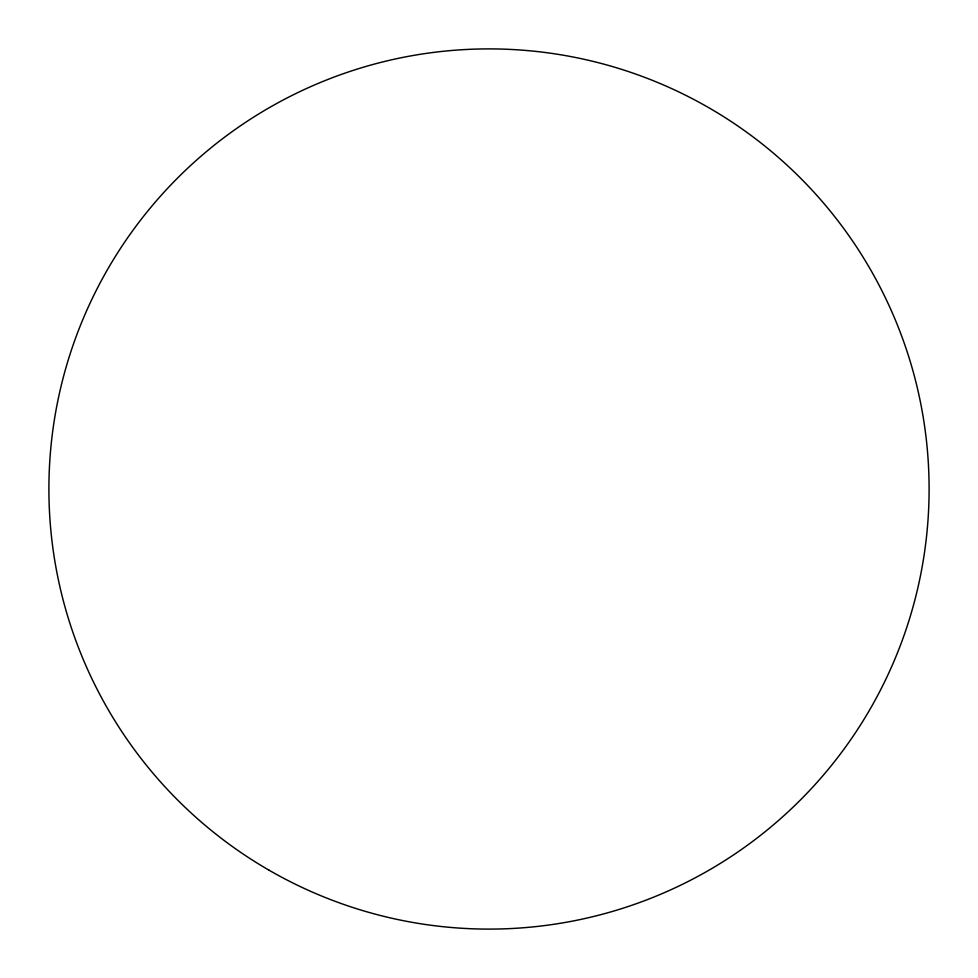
<?xml version="1.0" encoding="UTF-8"?>
<svg xmlns="http://www.w3.org/2000/svg" width="978" height="978" viewBox="0 0 978 978"><rect width="100%" height="100%" fill="white"/><g stroke="black" fill="none" stroke-linecap="round" stroke-linejoin="round"><path stroke-width="1.47" d="M268.95 870.139A440.1 440.1 0 0 0 929.1 489A440.1 440.1 0 0 0 268.95 107.861A440.1 440.1 0 0 0 268.95 870.139"/></g></svg>
